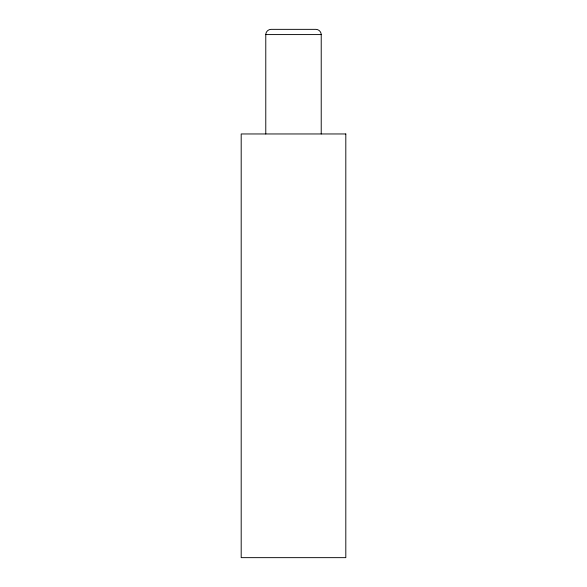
<?xml version="1.0" encoding="UTF-8"?>
<svg xmlns="http://www.w3.org/2000/svg" width="587" height="587" viewBox="0 0 587 587"><rect width="100%" height="100%" fill="white"/><g stroke="black" fill="none" stroke-linecap="round" stroke-linejoin="round"><path stroke-width="0.88" d="M265.779 133.961L265.779 34.582C265.801 31.771 268.2 29.409 270.996 29.35L315.989 29.35C318.792 29.401 321.17 31.779 321.221 34.582L321.221 133.961M265.779 34.582L321.221 34.582M345.809 133.961L241.191 133.961L241.191 557.65L345.809 557.65L345.809 133.961"/></g></svg>
